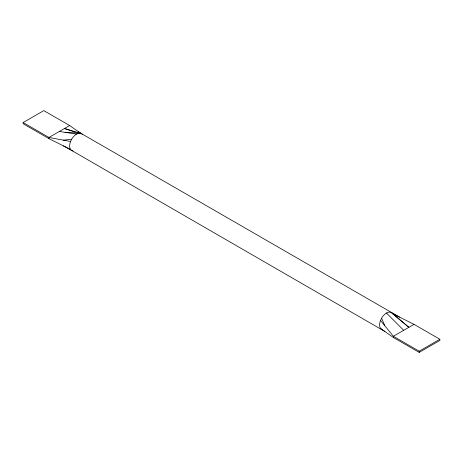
<?xml version="1.0" encoding="UTF-8"?>
<svg xmlns="http://www.w3.org/2000/svg" width="463" height="463" viewBox="0 0 463 463"><rect width="100%" height="100%" fill="white"/><g stroke="black" fill="none" stroke-linecap="round" stroke-linejoin="round"><path stroke-width="0.69" d="M384.788 331.421L71.661 150.463L70.561 149.451A9.74 5.625 -60 0 1 70.561 141.493L71.661 139.218A9.74 5.625 -60 0 1 81.401 133.593L399.633 317.149M382.519 329.766A9.74 5.625 -60 0 1 381.599 329.407L380.505 328.394A9.74 5.625 -60 0 1 380.505 320.437L381.599 318.162A9.74 5.625 -60 0 1 391.339 312.537L408.858 327.335L391.339 312.537M70.561 149.451L48.98 138.645L23.15 123.737L23.15 122.545L43.811 110.616L69.641 125.525L80.886 133.471M69.641 125.525L48.98 137.453L23.15 122.545M414.02 324.355L393.359 336.283L393.359 337.475L419.189 352.384L439.85 340.455L439.85 339.263L414.02 324.355L392.439 313.549M380.505 320.437L393.359 336.283L419.189 351.191L439.85 339.263M63.367 140.15L71.661 139.218M65.052 132.354L79.972 133.153M59.31 131.492L76.528 134.073M70.561 141.493L48.98 137.453L48.98 138.645M82.495 134.606L81.401 133.593L64.473 128.506L75.151 132.123M63.367 145.851L71.661 150.463A9.74 5.625 -60 0 0 73.085 150.903M78.212 131.579L81.401 133.593M380.505 328.394L393.359 337.475M386.472 313.017L403.69 330.316M381.599 318.162L384.788 325.72M419.189 351.191L419.189 352.384"/></g></svg>
